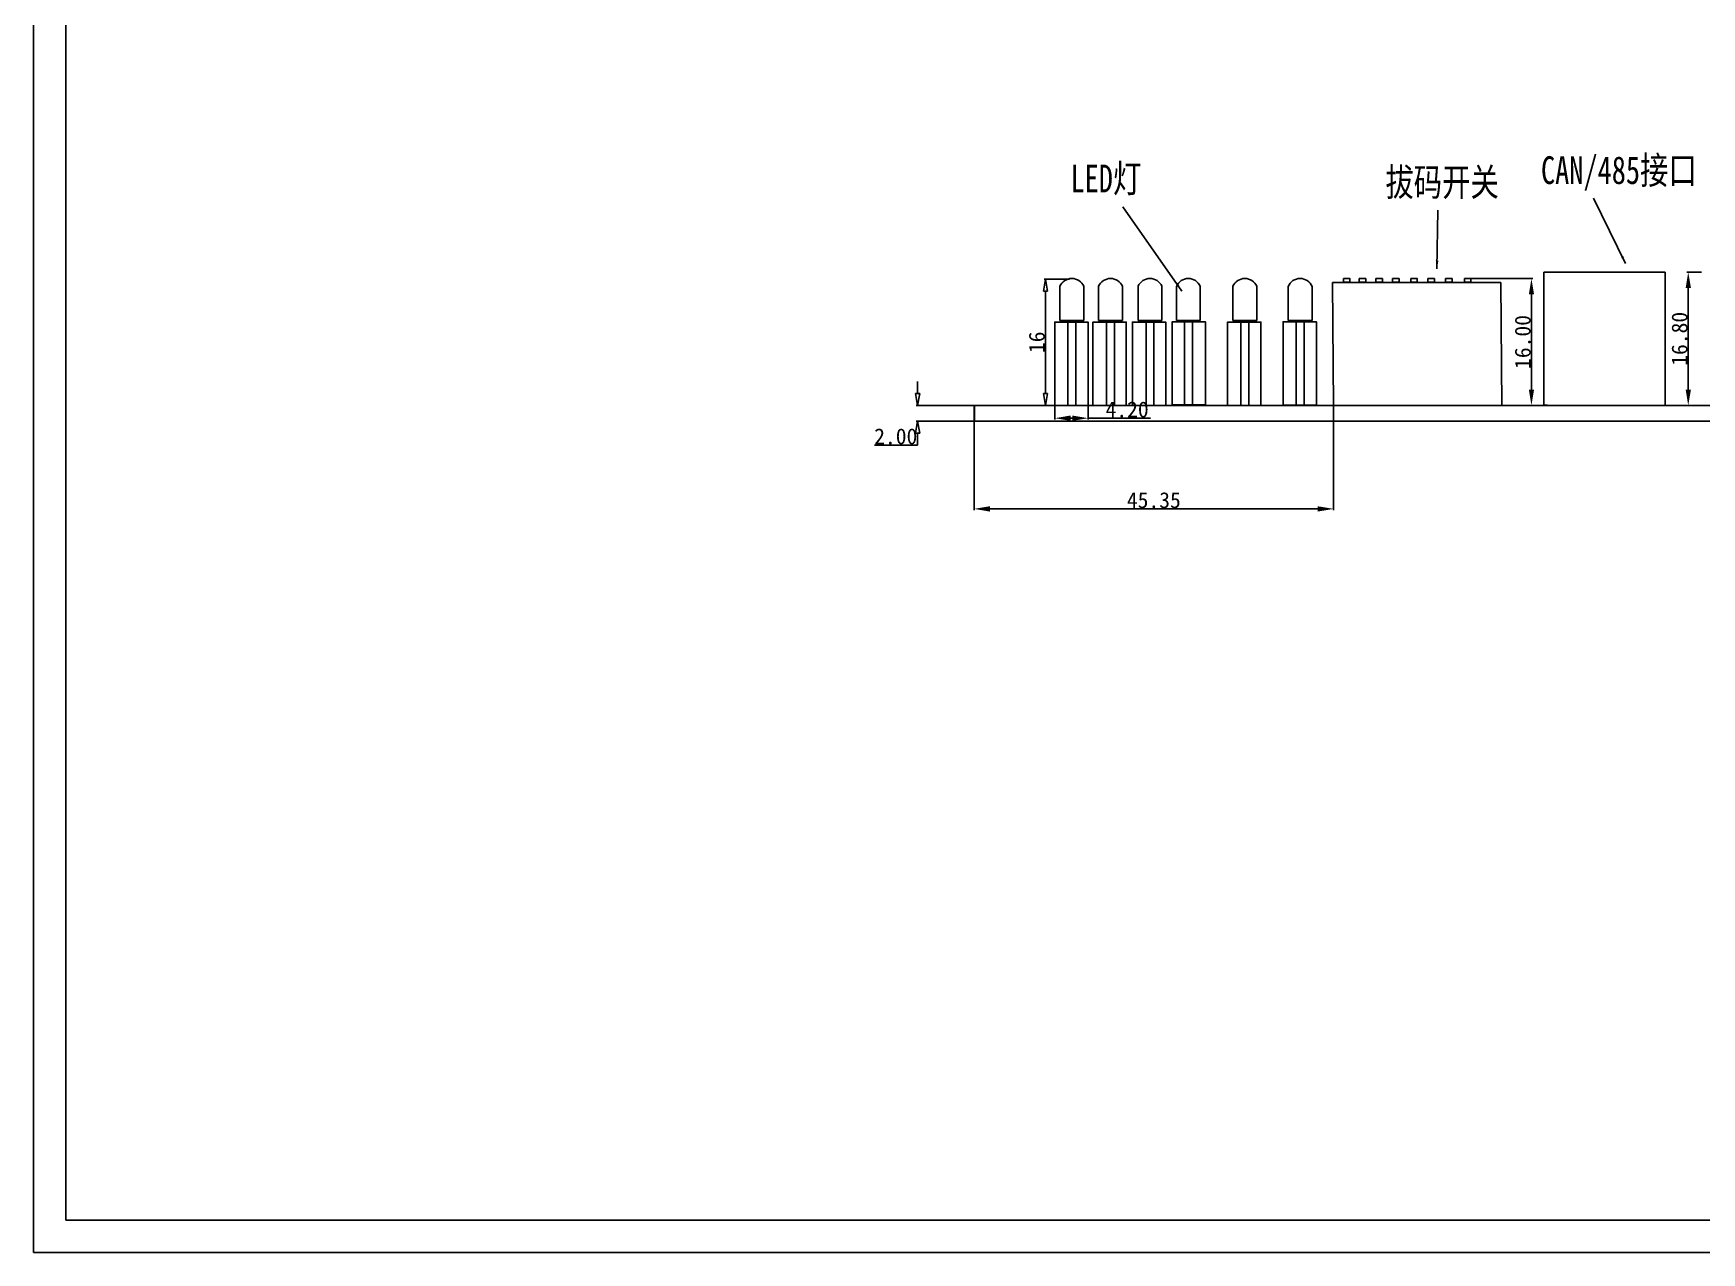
# Model space of a CAD drawing. Extents: x 146 to 716, y -182 to 207.
# Drawn here: x 145.9 to 356.3, y -181.6 to -27.9 of the extents above; entities that cross this region are included whole.
import ezdxf

# ---------------------------------------------------------------- set-up
doc = ezdxf.new("R2010")
doc.units = 0
doc.header["$MEASUREMENT"] = 0
doc.linetypes.add('ACAD_ISO02W100', pattern=[15, 12, -3])
doc.layers.get('0').update_dxf_attribs({"linetype": 'CONTINUOUS'})
doc.layers.get('Defpoints').update_dxf_attribs({"linetype": 'CONTINUOUS'})
doc.styles.add('W0$254', font='simplex', dxfattribs={"width": 0.75})
doc.dimstyles.get("Standard").update_dxf_attribs({"dimtxt": 0.18, "dimasz": 0.18, "dimexe": 0.18, "dimexo": 0.0625, "dimgap": 0.09, "dimtad": 0, "dimtih": 1, "dimtoh": 1, "dimdec": 4, "dimzin": 0, "dimdsep": 46, "dimtxsty": 'Standard', "dimcen": 0.09, "dimadec": 0, "dimazin": 0, "dimtfac": 1, "dimtdec": 4, "dimtofl": 0, "dimtmove": 0, "dimatfit": 0, "dimfxl": 1, "dimtolj": 1, "dimtzin": 0, "dimarcsym": 0})

# ---------------------------------------------------------------- blocks, each defined once
blk = doc.blocks.new('_ClosedBlank')
at = {"color": 0, "linetype": 'ByBlock', "lineweight": -2}
for p, q in [((-1, 0.17), (0, 0)), ((-1, 0.17), (-1, -0.17)), ((0, 0), (-1, -0.17))]:
    blk.add_line(p, q, dxfattribs=at)
blk = doc.blocks.new('*D14')
at = {"color": 0, "linetype": 'Continuous', "lineweight": -2, "transparency": 16777216}
for p, q in [((276.62, -58.85), (273.41, -58.85)), ((276.62, -74.77), (273.41, -74.77))]:
    blk.add_line(p, q, dxfattribs=at)
at = {"color": 3, "linetype": 'Continuous', "lineweight": -2, "transparency": 16777216}
blk.add_line((273.59, -73.27), (273.59, -60.35), dxfattribs=at)
at = {"layer": 'Defpoints', "color": 0, "linetype": 'Continuous', "lineweight": 30, "transparency": 16777216}
for p in [(273.59, -58.85), (276.69, -58.85), (276.69, -74.77)]:
    blk.add_point(p, dxfattribs=at)
at = {"color": 3, "linetype": 'Continuous', "lineweight": -2, "transparency": 16777216, "xscale": 1.5, "yscale": 1.5, "zscale": 1.5}
for p, rotation in [((273.59, -58.85), 90), ((273.59, -74.77), 270)]:
    blk.add_blockref('_ClosedBlank', p, dxfattribs=dict(at, rotation=rotation))
at = {"color": 0, "linetype": 'Continuous', "transparency": 16777216, "insert": (272.5, -66.81), "char_height": 2, "attachment_point": 5, "rotation": 90}
blk.add_mtext('\\A1;16', dxfattribs=at)
blk = doc.blocks.new('*D15')
at = {"color": 3, "linetype": 'Continuous', "lineweight": -2, "transparency": 16777216}
for p, q in [((257.46, -73.27), (257.46, -71.77)), ((257.46, -79.77), (252.03, -79.77)), ((257.46, -78.27), (257.46, -79.77))]:
    blk.add_line(p, q, dxfattribs=at)
at = {"color": 0, "linetype": 'Continuous', "lineweight": -2, "transparency": 16777216}
for p, q in [((264.57, -74.77), (257.28, -74.77)), ((264.57, -76.77), (257.28, -76.77))]:
    blk.add_line(p, q, dxfattribs=at)
at = {"layer": 'Defpoints', "color": 0, "linetype": 'Continuous', "lineweight": 30, "transparency": 16777216}
for p in [(264.63, -74.77), (257.46, -76.77), (264.63, -76.77)]:
    blk.add_point(p, dxfattribs=at)
at = {"color": 3, "linetype": 'Continuous', "lineweight": -2, "transparency": 16777216, "xscale": 1.5, "yscale": 1.5, "zscale": 1.5}
for p, rotation in [((257.46, -74.77), 270), ((257.46, -76.77), 90)]:
    blk.add_blockref('_ClosedBlank', p, dxfattribs=dict(at, rotation=rotation))
at = {"color": 0, "linetype": 'Continuous', "transparency": 16777216, "insert": (254.7, -78.68), "char_height": 2, "attachment_point": 5}
blk.add_mtext('\\A1;2.00', dxfattribs=at)
blk = doc.blocks.new('*D17')
at = {"color": 3, "linetype": 'Continuous', "lineweight": -2, "transparency": 16777216}
for p, q in [((274.76, -74.83), (274.76, -76.56)), ((278.96, -74.83), (278.96, -76.56)), ((276.76, -76.38), (276.96, -76.38)), ((278.96, -76.38), (286.81, -76.38))]:
    blk.add_line(p, q, dxfattribs=at)
at = {"color": 3, "linetype": 'Continuous', "lineweight": 30, "transparency": 16777216}
for points in [[(276.76, -76.04), (276.76, -76.71), (274.76, -76.38)], [(276.96, -76.04), (276.96, -76.71), (278.96, -76.38)]]:
    blk.add_solid(points, dxfattribs=at)
at = {"layer": 'Defpoints', "color": 0, "linetype": 'Continuous', "lineweight": 30, "transparency": 16777216}
for p in [(274.76, -74.77), (278.96, -74.77), (278.96, -76.38)]:
    blk.add_point(p, dxfattribs=at)
at = {"color": 3, "linetype": 'Continuous', "transparency": 16777216, "insert": (283.88, -75.29), "char_height": 2, "attachment_point": 5}
blk.add_mtext('\\A1;4.20', dxfattribs=at)
blk = doc.blocks.new('*D19')
at = {"color": 3, "linetype": 'Continuous', "lineweight": -2, "transparency": 16777216}
for p, q in [((264.57, -74.83), (264.57, -87.99)), ((309.92, -74.83), (309.92, -87.99)), ((307.92, -87.81), (266.57, -87.81))]:
    blk.add_line(p, q, dxfattribs=at)
at = {"color": 3, "linetype": 'Continuous', "lineweight": 30, "transparency": 16777216}
for points in [[(266.57, -87.48), (266.57, -88.15), (264.57, -87.81)], [(307.92, -87.48), (307.92, -88.15), (309.92, -87.81)]]:
    blk.add_solid(points, dxfattribs=at)
at = {"layer": 'Defpoints', "color": 0, "linetype": 'Continuous', "lineweight": 30, "transparency": 16777216}
for p in [(264.57, -74.77), (309.92, -74.77), (264.57, -87.81)]:
    blk.add_point(p, dxfattribs=at)
at = {"color": 3, "linetype": 'Continuous', "transparency": 16777216, "insert": (287.25, -86.72), "char_height": 2, "attachment_point": 5}
blk.add_mtext('\\A1;45.35', dxfattribs=at)
blk = doc.blocks.new('*D20')
at = {"color": 3, "linetype": 'Continuous', "lineweight": -2, "transparency": 16777216}
for p, q in [((327.29, -58.77), (335.06, -58.77)), ((334.88, -60.77), (334.88, -72.77)), ((331.2, -74.77), (335.06, -74.77))]:
    blk.add_line(p, q, dxfattribs=at)
at = {"color": 3, "linetype": 'Continuous', "lineweight": 30, "transparency": 16777216}
for points in [[(334.55, -60.77), (335.21, -60.77), (334.88, -58.77)], [(334.55, -72.77), (335.21, -72.77), (334.88, -74.77)]]:
    blk.add_solid(points, dxfattribs=at)
at = {"layer": 'Defpoints', "color": 0, "linetype": 'Continuous', "lineweight": 30, "transparency": 16777216}
for p in [(327.23, -58.77), (331.14, -74.77), (334.88, -74.77)]:
    blk.add_point(p, dxfattribs=at)
at = {"color": 3, "linetype": 'Continuous', "transparency": 16777216, "insert": (333.79, -66.77), "char_height": 2, "attachment_point": 5, "rotation": 90}
blk.add_mtext('\\A1;16.00', dxfattribs=at)
blk = doc.blocks.new('*D21')
at = {"color": 3, "linetype": 'Continuous', "lineweight": -2, "transparency": 16777216}
for p, q in [((356.34, -57.97), (354.48, -57.97)), ((354.66, -59.97), (354.66, -72.77)), ((356.34, -74.77), (354.48, -74.77))]:
    blk.add_line(p, q, dxfattribs=at)
at = {"color": 3, "linetype": 'Continuous', "lineweight": 30, "transparency": 16777216}
for points in [[(354.33, -59.97), (355, -59.97), (354.66, -57.97)], [(354.33, -72.77), (355, -72.77), (354.66, -74.77)]]:
    blk.add_solid(points, dxfattribs=at)
at = {"layer": 'Defpoints', "color": 0, "linetype": 'Continuous', "lineweight": 30, "transparency": 16777216}
for p in [(356.4, -57.97), (354.66, -74.77), (356.4, -74.77)]:
    blk.add_point(p, dxfattribs=at)
at = {"color": 3, "linetype": 'Continuous', "transparency": 16777216, "insert": (353.57, -66.37), "char_height": 2, "attachment_point": 5, "rotation": 90}
blk.add_mtext('\\A1;16.80', dxfattribs=at)

msp = doc.modelspace()

# ---------------------------------------------------------------- linework, layer by layer
at = {"linetype": 'Continuous'}
for p, q in [((145.92121, -181.57015), (145.92121, 203.22198)), ((150.01291, -177.49322), (150.01291, 203.22198)), ((326.78165, -59.259), (331.00393, -59.259)), ((331.00393, -59.259), (331.14183, -74.77034)), ((710.49589, -177.49322), (150.01291, -177.49322)), ((150.01291, -181.57015), (145.92121, -181.57015)), ((710.49589, -181.57015), (150.01291, -181.57015))]:
    msp.add_line(p, q, dxfattribs=at)
for p, q in [((336.42933, -74.71173), (336.42933, -57.97247)), ((337.43497, -57.97247), (336.42933, -57.97247)), ((337.43497, -57.97247), (351.73588, -57.97247)), ((351.73588, -74.77034), (351.73588, -57.97247)), ((326.78165, -59.259), (309.78143, -59.259)), ((309.78143, -59.259), (309.91934, -74.77034)), ((337.42762, -74.77034), (336.42933, -74.71173)), ((337.42762, -74.77034), (337.42762, -74.77034)), ((350.73588, -74.77034), (351.73588, -74.77034))]:
    msp.add_line(p, q)
at = {"lineweight": -3}
for p, q in [((275.4114, -59.75483), (275.4114, -64.05002)), ((278.4114, -59.75483), (278.4114, -64.05002)), ((280.28761, -59.75483), (280.28761, -64.05002)), ((283.28761, -59.75483), (283.28761, -64.05002)), ((285.26725, -59.75483), (285.26725, -64.05002)), ((288.26725, -59.75483), (288.26725, -64.05002)), ((290.10726, -59.7609), (290.10726, -64.05609)), ((293.10726, -59.7609), (293.10726, -64.05609)), ((297.22951, -59.75483), (297.22951, -64.05002)), ((300.22951, -59.75483), (300.22951, -64.05002)), ((304.20185, -59.7609), (304.20185, -64.05609)), ((307.20185, -59.7609), (307.20185, -64.05609)), ((278.4114, -64.05002), (275.4114, -64.05002)), ((275.4114, -64.05002), (276.4114, -64.05002)), ((276.4114, -64.05002), (276.4114, -74.26427)), ((278.4114, -64.05002), (277.4114, -64.05002)), ((277.4114, -64.05002), (277.4114, -74.26427)), ((283.28761, -64.05002), (280.28761, -64.05002)), ((280.28761, -64.05002), (281.28761, -64.05002)), ((281.28761, -64.05002), (281.28761, -74.26427)), ((283.28761, -64.05002), (282.28761, -64.05002)), ((282.28761, -64.05002), (282.28761, -74.26427)), ((288.26725, -64.05002), (285.26725, -64.05002)), ((285.26725, -64.05002), (286.26725, -64.05002)), ((286.26725, -64.05002), (286.26725, -74.26427)), ((288.26725, -64.05002), (287.26725, -64.05002)), ((287.26725, -64.05002), (287.26725, -74.26427)), ((293.10726, -64.05609), (290.10726, -64.05609)), ((290.10726, -64.05609), (291.10726, -64.05609)), ((291.10726, -64.05609), (291.10726, -74.27034)), ((293.10726, -64.05609), (292.10726, -64.05609)), ((292.10726, -64.05609), (292.10726, -74.27034)), ((300.22951, -64.05002), (297.22951, -64.05002)), ((297.22951, -64.05002), (298.22951, -64.05002)), ((298.22951, -64.05002), (298.22951, -74.26427)), ((300.22951, -64.05002), (299.22951, -64.05002)), ((299.22951, -64.05002), (299.22951, -74.26427)), ((307.20185, -64.05609), (304.20185, -64.05609)), ((304.20185, -64.05609), (305.20185, -64.05609)), ((305.20185, -64.05609), (305.20185, -74.27034)), ((307.20185, -64.05609), (306.20185, -64.05609)), ((306.20185, -64.05609), (306.20185, -74.27034)), ((264.63295, -76.77034), (264.63295, -74.77034)), ((264.63295, -74.77034), (564.63295, -74.77034)), ((564.63295, -76.77034), (264.63295, -76.77034))]:
    msp.add_line(p, q, dxfattribs=at)
at = {"linetype": 'ACAD_ISO02W100'}
for p, q in [((276.4114, -74.26427), (276.4114, -74.76427)), ((277.4114, -74.26427), (277.4114, -74.76427)), ((281.28761, -74.26427), (281.28761, -74.76427)), ((282.28761, -74.26427), (282.28761, -74.76427)), ((286.26725, -74.26427), (286.26725, -74.76427)), ((287.26725, -74.26427), (287.26725, -74.76427)), ((291.10726, -74.27034), (291.10726, -74.77034)), ((292.10726, -74.27034), (292.10726, -74.77034)), ((298.22951, -74.26427), (298.22951, -74.76427)), ((299.22951, -74.26427), (299.22951, -74.76427)), ((305.20185, -74.27034), (305.20185, -74.77034)), ((306.20185, -74.27034), (306.20185, -74.77034))]:
    msp.add_line(p, q, dxfattribs=at)
for points in [[(311.17841, -58.7838), (311.98971, -58.7838), (311.98971, -59.22777), (311.17841, -59.22777)], [(311.17841, -58.7838), (311.98971, -58.7838), (311.98971, -59.22777), (311.17841, -59.22777)], [(313.16462, -58.78277), (313.97592, -58.78277), (313.97592, -59.22675), (313.16462, -59.22675)], [(315.26319, -58.77987), (316.07448, -58.77987), (316.07448, -59.22384), (315.26319, -59.22384)], [(317.36878, -58.77109), (318.18008, -58.77109), (318.18008, -59.21506), (317.36878, -59.21506)], [(319.65755, -58.78339), (320.46884, -58.78339), (320.46884, -59.22737), (319.65755, -59.22737)], [(321.82738, -58.78135), (322.63868, -58.78135), (322.63868, -59.22533), (321.82738, -59.22533)], [(324.05617, -58.78502), (324.86747, -58.78502), (324.86747, -59.229), (324.05617, -59.229)], [(326.4169, -58.76987), (327.2282, -58.76987), (327.2282, -59.21384), (326.4169, -59.21384)], [(274.75897, -74.77034), (274.75897, -64.27034), (278.95897, -64.27034), (278.95897, -74.77034)], [(279.56463, -74.77034), (279.56463, -64.27034), (283.76463, -64.27034), (283.76463, -74.77034)], [(284.5515, -74.77034), (284.5515, -64.27034), (288.7515, -64.27034), (288.7515, -74.77034)], [(289.56463, -74.70981), (289.56463, -64.20981), (293.76463, -64.20981), (293.76463, -74.70981)], [(296.5515, -74.77034), (296.5515, -64.27034), (300.7515, -64.27034), (300.7515, -74.77034)], [(303.5515, -74.71742), (303.5515, -64.21742), (307.7515, -64.21742), (307.7515, -74.71742)]]:
    msp.add_lwpolyline(points, close=True)
at = {"lineweight": -3}
for centre in [(276.9114, -60.39527), (281.78761, -60.39527), (286.76725, -60.39527), (291.60726, -60.40134), (298.72951, -60.39527), (305.70185, -60.40134)]:
    msp.add_arc(centre, 1.631, 23.1205443, 156.8794557, dxfattribs=at)

# ---------------------------------------------------------------- texts
at = {"linetype": 'Continuous', "char_height": 3.5, "attachment_point": 1, "style": 'W0$254'}
for s, insert in [('{\\fSimSun|b0|i0|c134|p2;LED灯}', (276.73356, -44.41147)), ('{\\fSimSun|b0|i0|c134|p2;CAN/485接口}', (336.08206, -43.35585)), ('{\\fSimSun|b0|i0|c134|p2;拔码开关}', (316.45024, -44.86388))]:
    msp.add_mtext_dynamic_manual_height_columns(s, width=36.3065392, gutter_width=1, heights=[0], dxfattribs=dict(at, insert=insert))

# ---------------------------------------------------------------- dimensions: what is measured, and where the dimension line sits
at = {"color": 3, "linetype": 'Continuous'}
dim = msp.add_linear_dim(base=(273.5931, -58.84887), p1=(276.68709, -74.77034), p2=(276.68709, -58.84887), angle=90, text='16', dimstyle='Standard', override={"dimtxt": 2, "dimasz": 1.5, "dimtad": 1, "dimtih": 0, "dimdec": 2, "dimblk": 'ClosedBlank', "dimcen": 0, "dimclrd": 3, "dimtdec": 2, "dimatfit": 3, "dimldrblk": 'ClosedBlank', "dimarcsym": 1}, dxfattribs=at)
dim.commit()
dim.dimension.update_dxf_attribs({"geometry": '*D14', "text_midpoint": (272.5031, -66.80961)})
at = {"linetype": 'Continuous'}
for base, p1, p2, picture, middle in [((334.87953, -74.77034), (327.2282, -58.76987), (331.14183, -74.77034), '*D20', (333.78953, -66.77011)), ((354.66313, -74.76566), (356.40434, -57.96778), (356.40434, -74.76566), '*D21', (353.57313, -66.36672))]:
    dim = msp.add_linear_dim(base=base, p1=p1, p2=p2, angle=90, dimstyle='Standard', override={"dimtxt": 2, "dimasz": 2, "dimtad": 1, "dimtih": 0, "dimtoh": 0, "dimdec": 2, "dimclrd": 3, "dimclre": 3, "dimclrt": 3, "dimtdec": 2, "dimatfit": 3, "dimarcsym": 1}, dxfattribs=at)
    dim.commit()
    dim.dimension.update_dxf_attribs({"geometry": picture, "text_midpoint": middle})
at = {"color": 3, "linetype": 'Continuous'}
dim = msp.add_linear_dim(base=(257.45608, -76.77034), p1=(264.63295, -74.77034), p2=(264.63295, -76.77034), angle=90, dimstyle='Standard', override={"dimtxt": 2, "dimasz": 1.5, "dimtad": 1, "dimtih": 0, "dimdec": 2, "dimblk": 'ClosedBlank', "dimcen": 0, "dimclrd": 3, "dimtdec": 2, "dimatfit": 3, "dimldrblk": 'ClosedBlank', "dimarcsym": 1}, dxfattribs=at)
dim.commit()
dim.dimension.update_dxf_attribs({"geometry": '*D15', "text_midpoint": (254.69941, -78.68034)})
at = {"linetype": 'Continuous'}
for base, p1, p2, picture, middle in [((264.57194, -87.8142), (309.91934, -74.77034), (264.57194, -74.77034), '*D19', (287.24564, -86.7242)), ((278.95897, -76.37534), (274.75897, -74.77031), (278.95897, -74.77031), '*D17', (283.8823, -75.28534))]:
    dim = msp.add_linear_dim(base=base, p1=p1, p2=p2, dimstyle='Standard', override={"dimtxt": 2, "dimasz": 2, "dimtad": 1, "dimtih": 0, "dimtoh": 0, "dimdec": 2, "dimclrd": 3, "dimclre": 3, "dimclrt": 3, "dimtdec": 2, "dimatfit": 3, "dimarcsym": 1}, dxfattribs=at)
    dim.commit()
    dim.dimension.update_dxf_attribs({"geometry": picture, "text_midpoint": middle})

# ---------------------------------------------------------------- leaders
at = {"color": 3, "linetype": 'Continuous'}
for points in [[(290.78934, -60.38253), (283.35853, -49.71565)], [(322.96636, -57.53241), (323.07522, -50.16806)], [(346.75841, -56.87492), (342.70704, -48.66003)]]:
    msp.add_leader(points, dimstyle='Standard', override={"dimasz": 1, "dimgap": 1, "dimtad": 0}, dxfattribs=at)

doc.saveas('drawing.dxf')
